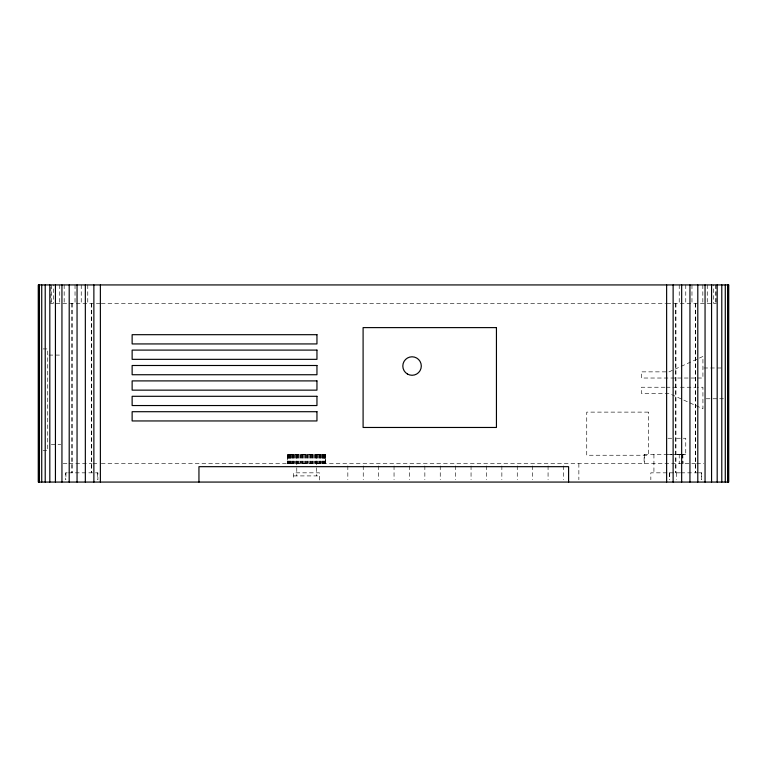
<?xml version="1.0" encoding="UTF-8"?>
<svg xmlns="http://www.w3.org/2000/svg" width="767" height="767" viewBox="0 0 767 767"><rect width="100%" height="100%" fill="white"/><g stroke="black" fill="none" stroke-linecap="round" stroke-linejoin="round"><path stroke-width="0.58" stroke-dasharray="3.83 2.88" d="M680.319 454.352L685.756 454.342L685.756 438.254L674.73 438.254M50.689 303.406L53.354 303.406L53.354 284.931M56.106 303.406L100.237 303.406M101.302 303.406L665.698 303.406M666.897 303.406L710.894 303.406M716.311 303.406L713.646 303.406L713.646 284.931M43.115 348.918L47.736 348.918L47.736 450.574L43.115 450.574M48.925 355.083L60.766 355.083M703.866 367.987L723.808 367.987M665.008 387.239L641.317 387.239L641.317 393.404L669.035 393.404L702.927 408.811L702.927 387.239L697.002 387.239M666.197 387.239L679.226 387.239M680.415 387.239L695.813 387.239M706.206 398.763L723.808 398.763M667.923 438.254L673.972 438.254M51.293 444.409L60.766 444.409M667.923 454.342L673.023 454.342M674.73 454.342L679.389 454.342M682.457 454.342L685.756 454.342M325.726 454.352L287.462 454.352L287.548 463.594M681.201 454.352L644.098 454.352L644.098 463.594M682.659 454.352L683.004 463.594M63.134 463.594L67.908 463.594M69.097 463.594L91.752 463.594M92.951 463.594L98.914 463.594M101.302 463.594L695.65 463.594M696.704 463.594L703.866 463.594M67.275 472.836L65.713 472.836L65.713 479.758M68.646 472.836L97.908 472.836L97.908 479.758M680.377 472.836L650.838 472.836L650.838 479.758M680.923 472.836L697.98 472.836M698.622 472.836L701.719 472.836L701.719 479.758M293.684 475.914L319.494 475.914M716.186 284.931L716.186 303.406M715.467 284.931L715.467 303.406M707.26 284.931L707.26 303.406M702.831 284.931L702.831 303.406M701.556 472.836L701.556 479.758M695.535 303.406L695.535 472.836M695.372 303.406L695.372 472.836M691.968 284.931L691.968 303.406M685.765 284.931L685.765 303.406M682.822 454.352L682.822 463.594M679.226 284.931L679.226 303.406M679.226 454.352L679.226 463.594M676.638 472.836L676.638 479.758M675.919 303.406L675.919 472.836M675.746 303.406L675.746 472.836M669.735 472.836L669.735 479.758M669.562 472.836L669.562 479.758M653.925 454.352L653.925 472.836M644.654 454.352L644.654 463.594M578.864 463.594L578.864 479.758M563.467 465.905L563.467 479.758M548.069 465.905L548.069 479.758M532.662 465.905L532.662 479.758M517.265 465.905L517.265 479.758M501.858 465.905L501.858 479.758M486.46 465.905L486.46 479.758M471.053 465.905L471.053 479.758M455.656 465.905L455.656 479.758M440.248 465.905L440.248 479.758M424.851 465.905L424.851 479.758M409.444 465.905L409.444 479.758M394.046 465.905L394.046 479.758M378.639 465.905L378.639 479.758M363.242 465.905L363.242 479.758M347.834 465.905L347.834 479.758M325.678 463.594L325.639 454.352L325.515 463.594M325.15 454.352L325.208 463.594M325.074 454.352L325.074 463.594M324.815 454.352L324.815 463.594M324.652 454.352L324.652 463.594M324.537 454.352L324.537 463.594M324.058 454.352L324.058 463.594M323.578 454.352L323.578 463.594M323.406 454.352L323.406 463.594M323.156 454.352L323.156 463.594M322.763 454.352L322.763 463.594M322.495 454.352L322.495 463.594M322.178 454.352L322.178 463.594M321.411 454.352L321.411 463.594M320.779 454.352L320.779 463.594M320.51 454.352L320.51 463.594M320.117 454.352L320.117 463.594M319.599 454.352L319.599 463.594M319.494 480.017L319.494 472.836L293.684 472.836L293.684 480.017M319.254 454.352L319.254 463.594M318.756 454.352L318.756 463.594M317.759 454.352L317.759 463.594M317.02 454.352L317.02 463.594M316.675 454.352L316.675 463.594M316.397 454.352L316.397 475.914M316.157 454.352L316.157 463.594M315.553 454.352L315.553 463.594M315.151 454.352L315.151 463.594M314.508 454.352L314.508 463.594M313.339 454.352L313.339 463.594M312.543 454.352L312.543 463.594M312.14 454.352L312.14 463.594M311.546 454.352L311.546 463.594M310.894 454.352L310.894 463.594M310.462 454.352L310.462 463.594M309.715 454.352L309.715 463.594M308.468 454.352L308.468 463.594M307.672 454.352L307.672 463.594M307.241 454.352L307.241 463.594M306.589 454.352L306.589 463.594M305.947 454.352L305.947 463.594M305.515 454.352L305.515 463.594M304.71 454.352L304.71 463.594M303.464 454.352L303.464 463.594M302.716 454.352L302.716 463.594M302.284 454.352L302.284 463.594M301.642 454.352L301.642 463.594M301.038 454.352L301.038 463.594M300.635 454.352L300.635 463.594M299.839 454.352L299.839 463.594M298.67 454.352L298.67 463.594M298.027 454.352L298.027 463.594M297.625 454.352L297.625 463.594M297.021 454.352L297.021 463.594M296.781 454.352L296.781 475.914M296.503 454.352L296.503 463.594M296.158 454.352L296.158 463.594M295.42 454.352L295.42 463.594M294.423 454.352L294.423 463.594M293.924 454.352L293.924 463.594M293.579 454.352L293.579 463.594M293.061 454.352L293.061 463.594M292.668 454.352L292.668 463.594M292.4 454.352L292.4 463.594M291.767 454.352L291.767 463.594M291 454.352L291 463.594M290.683 454.352L290.683 463.594M290.415 454.352L290.415 463.594M290.022 454.352L290.022 463.594M289.773 454.352L289.773 463.594M289.61 454.352L289.61 463.594M289.121 454.352L289.121 463.594M288.641 454.352L288.526 463.594M288.363 454.352L288.363 463.594M288.114 454.352L288.114 463.594M288.028 454.352L287.97 463.594M287.673 454.352L287.596 463.594M97.706 472.836L97.706 479.758M91.724 303.406L91.724 472.836M91.522 303.406L91.522 472.836M87.774 284.931L87.774 303.406M81.235 284.931L81.235 303.406M75.032 284.931L75.032 303.406M72.108 303.406L72.108 472.836M71.897 303.406L71.897 472.836M65.924 472.836L65.924 479.758M64.169 284.931L64.169 303.406M59.74 284.931L59.74 303.406M51.533 284.931L51.533 303.406M50.814 287.242L50.814 303.406M702.927 356.463L669.035 371.861L641.317 371.861L641.317 378.026L702.927 378.026L702.927 356.463M648.345 412.119L586.736 412.119L586.736 455.243L648.345 455.243L648.345 412.119"/><path stroke-width="1.15" d="M728.506 284.931L728.506 482.069M727.586 284.931L727.586 482.069M725.275 284.931L725.275 482.069M721.785 284.931L721.785 482.069M717.183 284.931L717.183 482.069M711.565 284.931L711.565 482.069M705.055 284.931L705.055 482.069M697.797 284.931L697.797 482.069M689.945 284.931L689.945 482.069M681.662 284.931L681.662 482.069M673.129 284.931L673.129 482.069M666.628 284.931L666.628 482.069M568.596 482.069L568.596 466.672L198.95 466.672L198.95 482.069M100.372 284.931L100.372 482.069M93.871 284.931L93.871 482.069M85.338 284.931L85.338 482.069M77.055 284.931L77.055 482.069M69.203 284.931L69.203 482.069M61.945 284.931L61.945 482.069M55.435 284.931L55.435 482.069M49.817 284.931L49.817 482.069M45.215 284.931L45.215 482.069M41.725 284.931L41.725 482.069M39.414 284.931L39.414 482.069M38.494 284.931L38.494 482.069M728.65 284.931L38.35 284.931L38.35 482.069L728.65 482.069L728.65 284.931M496.441 327.614L363.098 327.614L363.098 427.468L496.441 427.468L496.441 327.614M316.953 334.69L132.135 334.69L132.135 343.932L316.953 343.932L316.953 334.69M316.953 350.097L132.135 350.097L132.135 359.339L316.953 359.339L316.953 350.097M316.953 365.495L132.135 365.495L132.135 374.737L316.953 374.737L316.953 365.495M316.953 380.902L132.135 380.902L132.135 390.144L316.953 390.144L316.953 380.902M316.953 396.299L132.135 396.299L132.135 405.542L316.953 405.542L316.953 396.299M316.953 411.706L132.135 411.706L132.135 420.949L316.953 420.949L316.953 411.706M407.44 374.037A9.242 9.242 0 0 0 421.304 366.032A9.242 9.242 0 0 0 407.44 358.026A9.242 9.242 0 0 0 407.44 374.037"/></g></svg>
